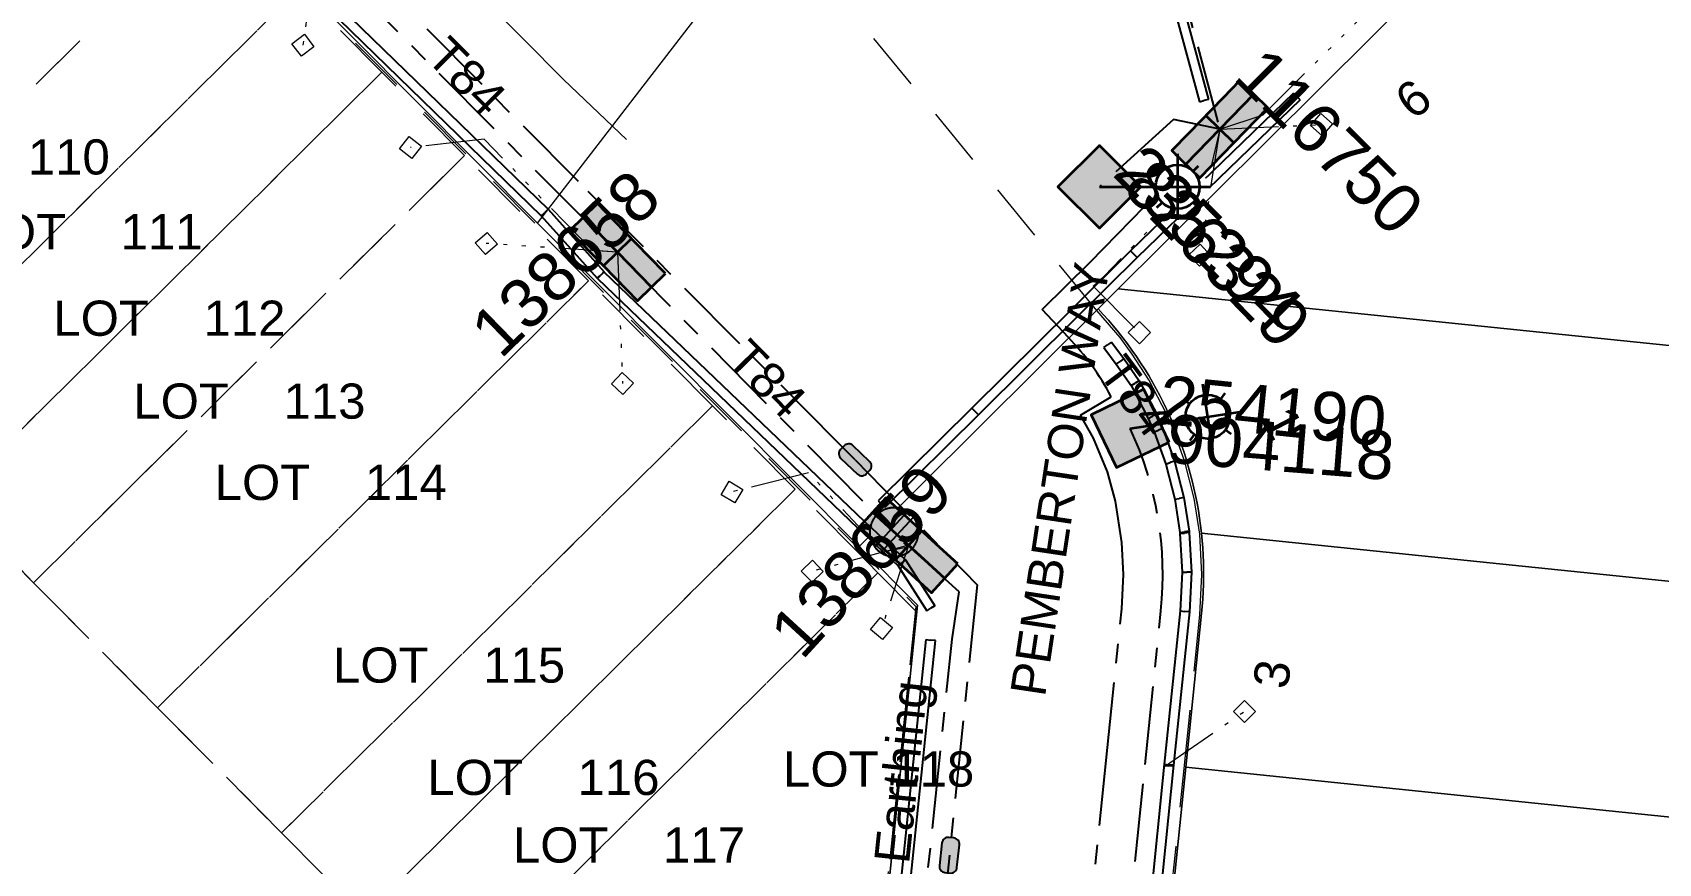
# Model space of a CAD drawing. Header units: metres. Extents: x 293418 to 294566, y 6233478 to 6234177.
# Drawn here: x 293992.7 to 294075.9, y 6233845.5 to 6233888 of the extents above; entities that cross this region are included whole.
import ezdxf
from ezdxf.enums import TextEntityAlignment as Align

# ---------------------------------------------------------------- set-up
doc = ezdxf.new("R2010")
doc.units = ezdxf.units.M
for name, pattern in [('Cable Exist UG', [7, 4, -1, 1, -1]), ('Dash', [5, 3, -2]), ('PHANTOMX2', [6.6, 3, -0.75, 0.2, -0.75, 0.2, -0.75, 0.2, -0.75])]:
    doc.linetypes.add(name, pattern=pattern)
doc.layers.get('0').update_dxf_attribs({"color": 6})
doc.layers.add('_User Miscellaneous3_Roads', color=7, linetype='Continuous', lineweight=13, transparency=0.5)
for name, color, linetype, lineweight in [('_User_LV_Exist', 5, 'Continuous', 35), ('Cadastre Developer_SP_EXT', 98, 'Continuous', 15), ('Cadastre Land Parcels_SP_EXT', 118, 'Continuous', 15), ('Cadastre Roads_SP_EXT', 218, 'Continuous', 15), ('Mains_HV_EXT', 13, 'Continuous', 25), ('Mains_LV_EXT', 163, 'Continuous', 25), ('Mains_LV_SL_EXT', 135, 'Continuous', 25), ('Services_SP_EXT', 42, 'PHANTOMX2', 20)]:
    doc.layers.add(name, color=color, linetype=linetype, lineweight=lineweight)
for name, color, linetype in [('Duct_SP_EXT', 30, 'Continuous'), ('Equip_HV_EXT', 7, 'Continuous'), ('Equip_LV_EXT', 7, 'Continuous'), ('Equip_SP_SL_EXT', 7, 'Continuous'), ('SupportsUG_SP_LV_EXT', 7, 'Continuous'), ('SupportsUG_SP_LV_SL_EXT', 7, 'Continuous'), ('UG_Details_SP_MISC', 7, 'Continuous')]:
    doc.layers.add(name, color=color, linetype=linetype)
doc.layers.add('Features_HIDE', color=1, linetype='Continuous', plot=False)
doc.styles.add('COLUMN_LABEL', font='arial.ttf', dxfattribs={"height": 2})
doc.styles.add('iecARIAL', font='arial.ttf', dxfattribs={"height": 2})
doc.styles.add('POLE_LABEL', font='arial.ttf', dxfattribs={"height": 2})
doc.styles.add('SL_LABEL', font='arial.ttf', dxfattribs={"height": 2})
doc.styles.get("Standard").update_dxf_attribs({"font": 'arial.ttf'})

# ---------------------------------------------------------------- blocks, each defined once
blk = doc.blocks.new('SL_LANTERN_EXT')
at = {"flags": 9}
for tag, p in [('LRATECODE', (-7.4, 0)), ('LOUTREACHVOCAB', (-7.2, 0)), ('LOUTREACH', (-7, 0)), ('LANTNUMBER', (-6.6, 0)), ('LNEW', (-6.4, 0)), ('LMASTVOCAB', (-6.2, 0)), ('LMAST', (-6, 0)), ('LLAMPVOCAB', (-5.8, 0)), ('LLAMP', (-5.6, 0)), ('LEXIST', (-5.4, 0)), ('LCHARGE3PERCENT', (-5.2, 0)), ('LCHARGE3', (-5, 0)), ('LCHARGE2PERCENT', (-4.8, 0)), ('LCHARGE2', (-4.6, 0)), ('LCHARGE1PERCENT', (-4.4, 0)), ('LCHARGE1', (-4.2, 0)), ('LCATEGORY', (-4, 0)), ('LBRACKETVOCAB', (-3.8, 0)), ('LBRACKET', (-3.6, 0)), ('LKINGHEIGHT', (-3.4, 0)), ('CREPLACE', (-3.2, 0)), ('CREMOVE', (-3, 0)), ('CNUMBER', (-2.8, 0)), ('CNEW', (-2.6, 0)), ('CEXIST', (-2.4, 0)), ('USAGE', (-2.2, 0)), ('STATE', (-2, 0)), ('OWNED_BY', (-1.8, 0)), ('ORIENTATION', (-1.6, 0)), ('OPERATING_VOLTAGE', (-1.4, 0)), ('NO_PHASES', (-1.2, 0)), ('LANTERN_TYPE', (-1, 0)), ('LANTERN_PURPOSE', (-0.8, 0)), ('CONTROL_TYPE', (-0.6, 0)), ('CONSTRUCTED_VOLTAGE', (-0.4, 0))]:
    blk.add_attdef(tag, text='', height=0.001, rotation=270, dxfattribs=at).set_placement(p, align=Align.MIDDLE_LEFT)
at = {"style": 'SL_LABEL', "flags": 9}
blk.add_attdef('STREET_CODE', text='', height=0.001, rotation=270, dxfattribs=at).set_placement((0.001, 0), align=Align.MIDDLE_LEFT)
at = {"flags": 1}
blk.add_attdef('Z', (0, 0), '', height=0.001, rotation=270, dxfattribs=at)
at = {"width": 0.9}
blk.add_attdef('LNUMBER', text='', height=1, dxfattribs=at).set_placement((7, -1), align=Align.MIDDLE_LEFT)
at = {"flags": 9}
for tag, p in [('LREMOVE', (0, -7.6)), ('LREPLACE', (0, -7.8)), ('LTYPE', (0, -8)), ('LTYPEVOCAB', (0, -8.2)), ('LEGEND', (0, -8.4)), ('SUBURB', (0, -8.6)), ('STREETNAME', (0, -8.8)), ('LOCATION', (0, -9)), ('NOTES', (0, -9.2)), ('MAINTAINED_BY', (0, -9.863))]:
    blk.add_attdef(tag, text='', height=0.001, dxfattribs=at).set_placement(p, align=Align.MIDDLE_LEFT)
blk.add_attdef('OPERATED_BY', (0, -9.607), '', height=0.001, dxfattribs=at)
at = {"layer": 'Features_HIDE', "width": 0.9}
blk.add_attdef('ASSET_NUM', text='', height=1, dxfattribs=at).set_placement((7, 1), align=Align.MIDDLE_LEFT)
blk.add_wipeout([(5.688, 0), (5.061, -1.061), (4, -1.688), (2.939, -1.061), (2.313, 0), (2.939, 1.061), (4, 1.687), (5.061, 1.061)])
for p, q in [((4, 1.687), (4, 0)), ((2.939, 1.061), (3.205, 0.795)), ((5.061, 1.061), (4.795, 0.795)), ((0, 0), (4, 0)), ((2.939, -1.061), (3.205, -0.795)), ((4, 0), (5.688, 0)), ((4, 0), (4, -1.688)), ((5.061, -1.061), (4.795, -0.795))]:
    blk.add_line(p, q)
blk.add_circle((4, 0), 1.125)
blk = doc.blocks.new('CCP_EXT')
at = {"flags": 9}
for tag, p in [('USAGE', (0, -1.2)), ('LEGEND', (0, -1.4)), ('LIFE_SUPPORT', (0, -1.6)), ('STATE', (0, -1.8)), ('NOTES', (0, -2))]:
    blk.add_attdef(tag, text='', height=0.2, dxfattribs=at).set_placement(p, align=Align.MIDDLE_LEFT)
blk.add_wipeout([(0, 0.566), (0.566, 0), (0, -0.566), (-0.566, 0)])
blk.add_lwpolyline([(-0.566, 0), (0, 0.566), (0.566, 0), (0, -0.566), (-0.566, 0)])
at = {"flags": 1}
blk.add_attdef('Z', (0, 0), '', height=0.2, dxfattribs=at)
at = {"flags": 9}
for tag, p in [('CCP_TYPE', (0, 0)), ('OPERATING_VOLTAGE', (0, -0.6)), ('ORIENTATION', (0, -0.8)), ('CONSTRUCTED_VOLTAGE', (0, -0.2)), ('NO_PHASES', (0, -0.4)), ('OWNED_BY', (0, -1))]:
    blk.add_attdef(tag, text='', height=0.2, dxfattribs=at).set_placement(p, align=Align.MIDDLE_LEFT)
blk = doc.blocks.new('HV_STJ_EXT')
h = blk.add_hatch(color=256)
edge = h.paths.add_edge_path()
edge.add_ellipse((-0.586, 0.131), major_axis=(0.226, 0.226), ratio=1, start_angle=44.99996, end_angle=135)
edge.add_line((-0.906, 0.131), (-0.906, -0.131))
edge.add_ellipse((-0.586, -0.131), major_axis=(0.226, 0.226), ratio=1, start_angle=134.99996, end_angle=225)
edge.add_line((-0.586, -0.451), (0.586, -0.451))
edge.add_ellipse((0.586, -0.131), major_axis=(-0.226, 0.226), ratio=1, start_angle=134.99996, end_angle=225)
edge.add_line((0.906, -0.131), (0.906, 0.131))
edge.add_ellipse((0.586, 0.131), major_axis=(-0.226, 0.226), ratio=1, start_angle=224.99996, end_angle=315)
edge.add_line((0.586, 0.451), (-0.586, 0.451))
blk.add_lwpolyline([(-0.906, 0.131), (-0.906, -0.131, 0.414214), (-0.586, -0.451), (0.586, -0.451, 0.414214), (0.906, -0.131), (0.906, 0.131, 0.414214), (0.586, 0.451), (-0.586, 0.451, 0.414214)], format="xyb", close=True)
for tag, flags, p in [('ORIENTATION', 9, (1.5, 0)), ('Z', 1, (1.5, -0.8)), ('USAGE', 9, (1.5, -0.2)), ('LEGEND', 9, (1.5, -0.4)), ('NOTES', 9, (1.5, -0.6))]:
    blk.add_attdef(tag, text='', height=0.2, dxfattribs=dict(flags=flags)).set_placement(p, align=Align.MIDDLE_LEFT)
blk = doc.blocks.new('LV_UG_LINKS_CLOSED_EXT')
at = {"layer": 'Equip_LV_EXT'}
for tag, flags, p in [('ACTUAL_STATUS', 9, (3, -2)), ('CONSTRUCTED_VOLTAGE', 9, (3, -2.2)), ('NO_PHASES', 9, (3, -2.4)), ('OPERATING_VOLTAGE', 9, (3, -2.6)), ('ORIENTATION', 9, (3, -2.8)), ('STATE', 9, (3, -3)), ('SWITCH_TYPE', 9, (3, -3.2)), ('USAGE', 9, (3, -3.4)), ('OWNED_BY', 9, (3, -3.8)), ('OPERATED_BY', 9, (3, -4)), ('NOTES', 9, (3, -3.6)), ('MAINTAINED_BY', 9, (3, -4.2)), ('TYPE', 9, (3, -4.6)), ('Z', 1, (3, -4.8)), ('NUMBER_OF_PHASES', 9, (3, -4.4))]:
    blk.add_attdef(tag, text='', height=0.2, dxfattribs=dict(at, flags=flags)).set_placement(p, align=Align.MIDDLE_LEFT)
blk.add_wipeout([(4, 1.25), (3.969, 1.25), (3.939, 1.248), (3.908, 1.247), (3.877, 1.244), (3.847, 1.241), (3.817, 1.236), (3.786, 1.232), (3.756, 1.226), (3.726, 1.22), (3.696, 1.213), (3.667, 1.205), (3.637, 1.196), (3.608, 1.187), (3.579, 1.177), (3.55, 1.166), (3.522, 1.155), (3.493, 1.143), (3.466, 1.13), (3.438, 1.117), (3.411, 1.102), (3.384, 1.088), (3.357, 1.072), (3.331, 1.056), (3.306, 1.039), (3.28, 1.022), (3.255, 1.004), (3.231, 0.985), (3.207, 0.966), (3.184, 0.947), (3.161, 0.926), (3.138, 0.905), (3.116, 0.884), (3.095, 0.862), (3.074, 0.839), (3.053, 0.816), (3.034, 0.793), (3.015, 0.769), (2.996, 0.745), (2.978, 0.72), (2.961, 0.694), (2.944, 0.669), (2.928, 0.643), (2.912, 0.616), (2.898, 0.589), (2.883, 0.562), (2.87, 0.534), (2.857, 0.507), (2.845, 0.478), (2.834, 0.45), (2.823, 0.421), (2.813, 0.392), (2.804, 0.363), (2.795, 0.333), (2.787, 0.304), (2.78, 0.274), (2.774, 0.244), (2.768, 0.214), (2.764, 0.183), (2.759, 0.153), (2.756, 0.123), (2.753, 0.092), (2.752, 0.061), (2.75, 0.031), (2.75, 0), (2.75, -0.031), (2.752, -0.061), (2.753, -0.092), (2.756, -0.123), (2.759, -0.153), (2.764, -0.183), (2.768, -0.214), (2.774, -0.244), (2.78, -0.274), (2.787, -0.304), (2.795, -0.333), (2.804, -0.363), (2.813, -0.392), (2.823, -0.421), (2.834, -0.45), (2.845, -0.478), (2.857, -0.507), (2.87, -0.534), (2.883, -0.562), (2.898, -0.589), (2.912, -0.616), (2.928, -0.643), (2.944, -0.669), (2.961, -0.694), (2.978, -0.72), (2.996, -0.745), (3.015, -0.769), (3.034, -0.793), (3.053, -0.816), (3.074, -0.839), (3.095, -0.862), (3.116, -0.884), (3.138, -0.905), (3.161, -0.926), (3.184, -0.947), (3.207, -0.966), (3.231, -0.985), (3.255, -1.004), (3.28, -1.022), (3.306, -1.039), (3.331, -1.056), (3.357, -1.072), (3.384, -1.088), (3.411, -1.102), (3.438, -1.117), (3.466, -1.13), (3.493, -1.143), (3.522, -1.155), (3.55, -1.166), (3.579, -1.177), (3.608, -1.187), (3.637, -1.196), (3.667, -1.205), (3.696, -1.213), (3.726, -1.22), (3.756, -1.226), (3.786, -1.232), (3.817, -1.236), (3.847, -1.241), (3.877, -1.244), (3.908, -1.247), (3.939, -1.248), (3.969, -1.25), (4, -1.25), (4.031, -1.25), (4.061, -1.248), (4.092, -1.247), (4.123, -1.244), (4.153, -1.241), (4.183, -1.236), (4.214, -1.232), (4.244, -1.226), (4.274, -1.22), (4.304, -1.213), (4.333, -1.205), (4.363, -1.196), (4.392, -1.187), (4.421, -1.177), (4.45, -1.166), (4.478, -1.155), (4.507, -1.143), (4.534, -1.13), (4.562, -1.117), (4.589, -1.102), (4.616, -1.088), (4.643, -1.072), (4.669, -1.056), (4.694, -1.039), (4.72, -1.022), (4.745, -1.004), (4.769, -0.985), (4.793, -0.966), (4.816, -0.947), (4.839, -0.926), (4.862, -0.905), (4.884, -0.884), (4.905, -0.862), (4.926, -0.839), (4.947, -0.816), (4.966, -0.793), (4.985, -0.769), (5.004, -0.745), (5.022, -0.72), (5.039, -0.694), (5.056, -0.669), (5.072, -0.643), (5.088, -0.616), (5.102, -0.589), (5.117, -0.562), (5.13, -0.534), (5.143, -0.507), (5.155, -0.478), (5.166, -0.45), (5.177, -0.421), (5.187, -0.392), (5.196, -0.363), (5.205, -0.333), (5.213, -0.304), (5.22, -0.274), (5.226, -0.244), (5.232, -0.214), (5.236, -0.183), (5.241, -0.153), (5.244, -0.123), (5.247, -0.092), (5.248, -0.061), (5.25, -0.031), (5.25, 0), (5.25, 0.031), (5.248, 0.061), (5.247, 0.092), (5.244, 0.123), (5.241, 0.153), (5.236, 0.183), (5.232, 0.214), (5.226, 0.244), (5.22, 0.274), (5.213, 0.304), (5.205, 0.333), (5.196, 0.363), (5.187, 0.392), (5.177, 0.421), (5.166, 0.45), (5.155, 0.478), (5.143, 0.507), (5.13, 0.534), (5.117, 0.562), (5.102, 0.589), (5.088, 0.616), (5.072, 0.643), (5.056, 0.669), (5.039, 0.694), (5.022, 0.72), (5.004, 0.745), (4.985, 0.769), (4.966, 0.793), (4.947, 0.816), (4.926, 0.839), (4.905, 0.862), (4.884, 0.884), (4.862, 0.905), (4.839, 0.926), (4.816, 0.947), (4.793, 0.966), (4.769, 0.985), (4.745, 1.004), (4.72, 1.022), (4.694, 1.039), (4.669, 1.056), (4.643, 1.072), (4.616, 1.088), (4.589, 1.102), (4.562, 1.117), (4.534, 1.13), (4.507, 1.143), (4.478, 1.155), (4.45, 1.166), (4.421, 1.177), (4.392, 1.187), (4.363, 1.196), (4.333, 1.205), (4.304, 1.213), (4.274, 1.22), (4.244, 1.226), (4.214, 1.232), (4.183, 1.236), (4.153, 1.241), (4.123, 1.244), (4.092, 1.247), (4.061, 1.248), (4.031, 1.25)]).dxf.layer = 'Equip_LV_EXT'
for p, q in [((3.792, 1.232), (3.792, -1.232)), ((4.208, 1.232), (4.208, -1.232))]:
    blk.add_line(p, q, dxfattribs=at)
at = {"layer": 'Equip_LV_EXT', "flags": 128}
blk.add_lwpolyline([(4, 1.25), (3.969, 1.25), (3.939, 1.248), (3.908, 1.247), (3.877, 1.244), (3.847, 1.241), (3.817, 1.236), (3.786, 1.232), (3.756, 1.226), (3.726, 1.22), (3.696, 1.213), (3.667, 1.205), (3.637, 1.196), (3.608, 1.187), (3.579, 1.177), (3.55, 1.166), (3.522, 1.155), (3.493, 1.143), (3.466, 1.13), (3.438, 1.117), (3.411, 1.102), (3.384, 1.088), (3.357, 1.072), (3.331, 1.056), (3.306, 1.039), (3.28, 1.022), (3.255, 1.004), (3.231, 0.985), (3.207, 0.966), (3.184, 0.947), (3.161, 0.926), (3.138, 0.905), (3.116, 0.884), (3.095, 0.862), (3.074, 0.839), (3.053, 0.816), (3.034, 0.793), (3.015, 0.769), (2.996, 0.745), (2.978, 0.72), (2.961, 0.694), (2.944, 0.669), (2.928, 0.643), (2.912, 0.616), (2.898, 0.589), (2.883, 0.562), (2.87, 0.534), (2.857, 0.507), (2.845, 0.478), (2.834, 0.45), (2.823, 0.421), (2.813, 0.392), (2.804, 0.363), (2.795, 0.333), (2.787, 0.304), (2.78, 0.274), (2.774, 0.244), (2.768, 0.214), (2.764, 0.183), (2.759, 0.153), (2.756, 0.123), (2.753, 0.092), (2.752, 0.061), (2.75, 0.031), (2.75, 0), (2.75, -0.031), (2.752, -0.061), (2.753, -0.092), (2.756, -0.123), (2.759, -0.153), (2.764, -0.183), (2.768, -0.214), (2.774, -0.244), (2.78, -0.274), (2.787, -0.304), (2.795, -0.333), (2.804, -0.363), (2.813, -0.392), (2.823, -0.421), (2.834, -0.45), (2.845, -0.478), (2.857, -0.507), (2.87, -0.534), (2.883, -0.562), (2.898, -0.589), (2.912, -0.616), (2.928, -0.643), (2.944, -0.669), (2.961, -0.694), (2.978, -0.72), (2.996, -0.745), (3.015, -0.769), (3.034, -0.793), (3.053, -0.816), (3.074, -0.839), (3.095, -0.862), (3.116, -0.884), (3.138, -0.905), (3.161, -0.926), (3.184, -0.947), (3.207, -0.966), (3.231, -0.985), (3.255, -1.004), (3.28, -1.022), (3.306, -1.039), (3.331, -1.056), (3.357, -1.072), (3.384, -1.088), (3.411, -1.102), (3.438, -1.117), (3.466, -1.13), (3.493, -1.143), (3.522, -1.155), (3.55, -1.166), (3.579, -1.177), (3.608, -1.187), (3.637, -1.196), (3.667, -1.205), (3.696, -1.213), (3.726, -1.22), (3.756, -1.226), (3.786, -1.232), (3.817, -1.236), (3.847, -1.241), (3.877, -1.244), (3.908, -1.247), (3.939, -1.248), (3.969, -1.25), (4, -1.25), (4.031, -1.25), (4.061, -1.248), (4.092, -1.247), (4.123, -1.244), (4.153, -1.241), (4.183, -1.236), (4.214, -1.232), (4.244, -1.226), (4.274, -1.22), (4.304, -1.213), (4.333, -1.205), (4.363, -1.196), (4.392, -1.187), (4.421, -1.177), (4.45, -1.166), (4.478, -1.155), (4.507, -1.143), (4.534, -1.13), (4.562, -1.117), (4.589, -1.102), (4.616, -1.088), (4.643, -1.072), (4.669, -1.056), (4.694, -1.039), (4.72, -1.022), (4.745, -1.004), (4.769, -0.985), (4.793, -0.966), (4.816, -0.947), (4.839, -0.926), (4.862, -0.905), (4.884, -0.884), (4.905, -0.862), (4.926, -0.839), (4.947, -0.816), (4.966, -0.793), (4.985, -0.769), (5.004, -0.745), (5.022, -0.72), (5.039, -0.694), (5.056, -0.669), (5.072, -0.643), (5.088, -0.616), (5.102, -0.589), (5.117, -0.562), (5.13, -0.534), (5.143, -0.507), (5.155, -0.478), (5.166, -0.45), (5.177, -0.421), (5.187, -0.392), (5.196, -0.363), (5.205, -0.333), (5.213, -0.304), (5.22, -0.274), (5.226, -0.244), (5.232, -0.214), (5.236, -0.183), (5.241, -0.153), (5.244, -0.123), (5.247, -0.092), (5.248, -0.061), (5.25, -0.031), (5.25, 0), (5.25, 0.031), (5.248, 0.061), (5.247, 0.092), (5.244, 0.123), (5.241, 0.153), (5.236, 0.183), (5.232, 0.214), (5.226, 0.244), (5.22, 0.274), (5.213, 0.304), (5.205, 0.333), (5.196, 0.363), (5.187, 0.392), (5.177, 0.421), (5.166, 0.45), (5.155, 0.478), (5.143, 0.507), (5.13, 0.534), (5.117, 0.562), (5.102, 0.589), (5.088, 0.616), (5.072, 0.643), (5.056, 0.669), (5.039, 0.694), (5.022, 0.72), (5.004, 0.745), (4.985, 0.769), (4.966, 0.793), (4.947, 0.816), (4.926, 0.839), (4.905, 0.862), (4.884, 0.884), (4.862, 0.905), (4.839, 0.926), (4.816, 0.947), (4.793, 0.966), (4.769, 0.985), (4.745, 1.004), (4.72, 1.022), (4.694, 1.039), (4.669, 1.056), (4.643, 1.072), (4.616, 1.088), (4.589, 1.102), (4.562, 1.117), (4.534, 1.13), (4.507, 1.143), (4.478, 1.155), (4.45, 1.166), (4.421, 1.177), (4.392, 1.187), (4.363, 1.196), (4.333, 1.205), (4.304, 1.213), (4.274, 1.22), (4.244, 1.226), (4.214, 1.232), (4.183, 1.236), (4.153, 1.241), (4.123, 1.244), (4.092, 1.247), (4.061, 1.248), (4.031, 1.25)], close=True, dxfattribs=at)
blk = doc.blocks.new('PILLAR_EXT')
blk.add_hatch(color=256).paths.add_polyline_path([(-2.5, 1), (-2.5, -1), (2.5, -1), (2.5, 1)])
for p, q in [((0, 1), (0, -1)), ((-2.5, 0), (2.5, 0))]:
    blk.add_line(p, q)
at = {"ltscale": 10}
blk.add_line((2.5, 0), (-2.5, 0), dxfattribs=at)
blk.add_lwpolyline([(-2.5, -1), (-1.25, -1), (1.25, -1), (2.5, -1), (2.5, 1), (-2.5, 1)], close=True)
at = {"width": 0.9, "flags": 8}
blk.add_attdef('ASSET_NUM', text='', height=2, rotation=90, dxfattribs=at).set_placement((-2, 4), align=Align.MIDDLE_LEFT)
for tag, p, flags in [('OWNED_BY', (0, -0.2), 9), ('STATE', (0, -0.4), 9), ('SUPPORT_TYPE', (0, -0.6), 9), ('USAGE', (0, -0.8), 9), ('LEGEND', (0, -1), 9), ('STREETNAME', (0, -1.8), 9), ('LOCATION', (0, -1.2), 9), ('NOTES', (0, -1.4), 9), ('PARENT', (0, -1.6), 9), ('SUBURB', (0, -2), 1)]:
    blk.add_attdef(tag, p, '', height=0.2, dxfattribs=dict(flags=flags))
blk = doc.blocks.new('COLUMN_EXT')
blk.add_hatch(color=256).paths.add_polyline_path([(1.5, -1.5), (1.5, 1.5), (-1.5, 1.5), (-1.5, -1.5)])
blk.add_lwpolyline([(1.5, 1.5), (-1.5, 1.5), (-1.5, -1.5), (1.5, -1.5)], close=True)
at = {"flags": 9}
for tag, p in [('STREETNAME', (-1.813, 1.6)), ('SUBURB', (-1.813, 1.8)), ('NOTES', (-1.813, 2)), ('LOCATION', (-1.813, 1.4)), ('LEGEND', (-1.813, 1.2)), ('USAGE', (-1.813, 1)), ('STATE', (-1.813, 0.8)), ('COLUMN_TYPE', (-1.813, 0.4)), ('OWNED_BY', (-1.813, 0.6))]:
    blk.add_attdef(tag, text='', height=0.2, rotation=180, dxfattribs=at).set_placement(p, align=Align.MIDDLE_LEFT)
at = {"flags": 1}
blk.add_attdef('Z', (-1.813, 2.351), '', height=0.2, rotation=180, dxfattribs=at)
at = {"flags": 9}
for tag, style, p in [('STRUCTURE_PLANT_NUMBER', 'POLE_LABEL', (-1.813, -0.031)), ('STREET_CODE', 'COLUMN_LABEL', (-1.813, 0.2))]:
    blk.add_attdef(tag, text='', height=0.2, rotation=180, dxfattribs=dict(at, style=style)).set_placement(p, align=Align.MIDDLE_LEFT)
at = {"style": 'COLUMN_LABEL', "width": 0.9, "flags": 8}
blk.add_attdef('ASSET_NUM', text='', height=2, rotation=270, dxfattribs=at).set_placement((2, -4), align=Align.MIDDLE_LEFT)

msp = doc.modelspace()

# ---------------------------------------------------------------- linework, layer by layer
at = {"layer": '_User Miscellaneous3_Roads'}
for p, q in [((294015.684, 6233889.843, 107.181), (294019.91, 6233885.572, 107.236)), ((294019.91, 6233885.572, 107.236), (294023.113, 6233882.526, 107.27))]:
    msp.add_line(p, q, dxfattribs=at)
at = {"layer": 'Cadastre Developer_SP_EXT', "linetype": 'Dash'}
msp.add_lwpolyline([(294002.124, 6233894.505), (293998.844, 6233897.814), (293997.786, 6233898.881), (293974.452, 6233875.759), (293978.79, 6233871.383), (294002.124, 6233894.505)], close=True, dxfattribs=at)
msp.add_lwpolyline([(294009.689, 6233842.763), (294005.456, 6233847.032), (293999.111, 6233853.437), (293992.763, 6233859.842), (293988.532, 6233864.112)], dxfattribs=at)
at = {"layer": 'Cadastre Land Parcels_SP_EXT', "linetype": 'Continuous'}
for points in [[(294035.822, 6233837.41), (294038.01, 6233858.685), (294035.024, 6233861.689), (294018.557, 6233878.245), (294018.557, 6233878.245), (293980.915, 6233916.09)], [(294092.735, 6233870.304), (294048.283, 6233874.878), (294047.252, 6233873.851), (294047.516, 6233873.565), (294047.776, 6233873.274), (294048.029, 6233872.979), (294048.277, 6233872.678), (294048.519, 6233872.372), (294048.754, 6233872.06), (294048.984, 6233871.746), (294049.207, 6233871.426), (294049.424, 6233871.102), (294049.634, 6233870.774), (294049.838, 6233870.442), (294050.035, 6233870.106), (294050.226, 6233869.766), (294050.41, 6233869.422), (294050.586, 6233869.074), (294050.756, 6233868.724), (294050.92, 6233868.37), (294051.076, 6233868.013), (294051.225, 6233867.652), (294051.367, 6233867.289), (294051.502, 6233866.924), (294051.629, 6233866.555), (294051.749, 6233866.184), (294051.862, 6233865.811), (294051.967, 6233865.436), (294052.065, 6233865.058), (294052.155, 6233864.679), (294052.238, 6233864.299), (294052.314, 6233863.916), (294052.382, 6233863.533), (294052.442, 6233863.148), (294052.495, 6233862.761), (294052.539, 6233862.374), (294091.506, 6233858.366)]]:
    msp.add_lwpolyline(points, dxfattribs=at)
for points in [[(294092.936, 6233872.261), (294069.422, 6233895.902), (294050.48, 6233877.062), (294048.283, 6233874.878), (294092.735, 6233870.304), (294092.936, 6233872.261)], [(294091.506, 6233858.366), (294052.539, 6233862.374), (294052.576, 6233862.001), (294052.604, 6233861.628), (294052.627, 6233861.253), (294052.642, 6233860.878), (294052.65, 6233860.504), (294052.65, 6233860.129), (294052.644, 6233859.754), (294052.63, 6233859.379), (294052.609, 6233859.006), (294052.582, 6233858.631), (294052.547, 6233858.258), (294051.738, 6233850.394), (294090.278, 6233846.428), (294091.506, 6233858.366)], [(294090.278, 6233846.428), (294051.738, 6233850.394), (294050.51, 6233838.455), (294089.05, 6233834.489), (294090.278, 6233846.428)]]:
    msp.add_lwpolyline(points, close=True, dxfattribs=at)
at = {"layer": 'Duct_SP_EXT'}
for p, q in [((294048.912, 6233899.404), (294052.898, 6233884.577)), ((294048.448, 6233899.279), (294052.434, 6233884.452)), ((294052.434, 6233884.452), (294052.666, 6233884.514)), ((294052.898, 6233884.577), (294052.666, 6233884.514)), ((294057.256, 6233884.9), (294057.423, 6233884.727)), ((294057.59, 6233884.554), (294057.423, 6233884.727)), ((294018.749, 6233878.62), (294018.922, 6233878.787)), ((294018.749, 6233878.62), (294021.611, 6233875.426)), ((294019.095, 6233878.953), (294018.922, 6233878.787)), ((294019.095, 6233878.953), (294021.968, 6233875.747)), ((294048.911, 6233876.834), (294045.862, 6233873.808)), ((294048.911, 6233876.834), (294049.08, 6233876.664)), ((294048.913, 6233876.836), (294049.08, 6233876.664)), ((294049.247, 6233876.491), (294049.08, 6233876.664)), ((294049.249, 6233876.493), (294049.08, 6233876.664)), ((294021.611, 6233875.426), (294021.789, 6233875.586)), ((294021.623, 6233875.413), (294021.789, 6233875.586)), ((294021.956, 6233875.76), (294021.789, 6233875.586)), ((294021.968, 6233875.747), (294021.789, 6233875.586)), ((294045.862, 6233873.808), (294040.787, 6233868.769)), ((294045.862, 6233873.808), (294046.031, 6233873.637)), ((294045.862, 6233873.808), (294046.031, 6233873.637)), ((294046.2, 6233873.467), (294046.031, 6233873.637)), ((294046.2, 6233873.467), (294046.031, 6233873.637)), ((294046.2, 6233873.467), (294041.125, 6233868.429)), ((294047.546, 6233871.872), (294047.738, 6233872.016)), ((294047.546, 6233871.872), (294048.175, 6233871.031)), ((294047.93, 6233872.159), (294047.738, 6233872.016)), ((294048.175, 6233871.031), (294048.37, 6233871.171)), ((294048.175, 6233871.031), (294048.94, 6233869.931)), ((294048.565, 6233871.312), (294048.37, 6233871.171)), ((294048.565, 6233871.312), (294049.352, 6233870.18)), ((294049.352, 6233870.18), (294049.146, 6233870.055)), ((294049.352, 6233870.18), (294050.249, 6233868.461)), ((294048.94, 6233869.931), (294049.146, 6233870.055)), ((294048.94, 6233869.931), (294049.816, 6233868.253)), ((294040.787, 6233868.769), (294040.787, 6233868.77)), ((294040.787, 6233868.77), (294040.956, 6233868.599)), ((294040.787, 6233868.769), (294040.956, 6233868.599)), ((294041.125, 6233868.429), (294040.956, 6233868.599)), ((294041.125, 6233868.429), (294040.956, 6233868.599)), ((294041.125, 6233868.429), (294041.125, 6233868.429)), ((294049.816, 6233868.253), (294050.032, 6233868.357)), ((294049.816, 6233868.253), (294050.117, 6233867.565)), ((294050.249, 6233868.461), (294050.032, 6233868.357)), ((294050.249, 6233868.461), (294050.563, 6233867.742)), ((294050.563, 6233867.742), (294050.34, 6233867.653)), ((294050.563, 6233867.742), (294051.168, 6233866.056)), ((294050.117, 6233867.565), (294050.34, 6233867.653)), ((294050.117, 6233867.565), (294050.708, 6233865.915)), ((294051.168, 6233866.056), (294050.938, 6233865.985)), ((294051.168, 6233866.056), (294051.64, 6233864.205)), ((294050.708, 6233865.915), (294050.938, 6233865.985)), ((294050.708, 6233865.915), (294051.169, 6233864.109)), ((294051.169, 6233864.109), (294051.405, 6233864.157)), ((294051.169, 6233864.109), (294051.431, 6233862.414)), ((294051.64, 6233864.205), (294051.405, 6233864.157)), ((294051.64, 6233864.205), (294051.905, 6233862.487)), ((294051.431, 6233862.414), (294051.668, 6233862.45)), ((294051.431, 6233862.414), (294051.668, 6233862.45)), ((294051.431, 6233862.414), (294051.439, 6233862.358)), ((294051.439, 6233862.358), (294051.678, 6233862.383)), ((294051.439, 6233862.358), (294051.546, 6233860.387)), ((294051.905, 6233862.487), (294051.668, 6233862.45)), ((294051.905, 6233862.487), (294051.668, 6233862.45)), ((294051.917, 6233862.408), (294051.678, 6233862.383)), ((294051.905, 6233862.487), (294051.917, 6233862.408)), ((294051.917, 6233862.408), (294052.026, 6233860.387)), ((294051.546, 6233860.387), (294051.445, 6233858.394)), ((294051.546, 6233860.387), (294051.786, 6233860.387)), ((294052.026, 6233860.387), (294051.786, 6233860.387)), ((294052.026, 6233860.387), (294051.924, 6233858.357)), ((294038.49, 6233858.4), (294038.692, 6233858.529)), ((294038.894, 6233858.658), (294038.692, 6233858.529)), ((294051.445, 6233858.394), (294050.638, 6233850.55)), ((294051.924, 6233858.357), (294051.116, 6233850.501)), ((294051.445, 6233858.394), (294051.685, 6233858.375)), ((294051.924, 6233858.357), (294051.685, 6233858.375)), ((294038.441, 6233856.93), (294038.679, 6233856.905)), ((294038.918, 6233856.881), (294038.679, 6233856.905)), ((294050.638, 6233850.55), (294049.416, 6233838.673)), ((294051.116, 6233850.501), (294049.893, 6233838.624)), ((294050.638, 6233850.55), (294050.632, 6233850.491)), ((294050.632, 6233850.491), (294050.871, 6233850.467)), ((294050.638, 6233850.55), (294050.877, 6233850.525)), ((294050.638, 6233850.55), (294050.877, 6233850.525)), ((294051.11, 6233850.443), (294050.871, 6233850.467)), ((294051.116, 6233850.501), (294050.877, 6233850.525)), ((294051.116, 6233850.501), (294050.877, 6233850.525)), ((294051.116, 6233850.501), (294051.11, 6233850.443))]:
    msp.add_line(p, q, dxfattribs=at)
at = {"layer": 'Mains_HV_EXT', "linetype": 'Cable Exist UG'}
msp.add_lwpolyline([(294039.641, 6233845.89), (294039.086, 6233840.458), (294033.861, 6233840.91), (294032.606, 6233839.359)], dxfattribs=at)
at = {"layer": 'Mains_LV_EXT', "linetype": 'Cable Exist UG'}
msp.add_lwpolyline([(294048.714, 6233900.795), (294053.479, 6233883.054)], dxfattribs=at)
at = {"layer": 'Mains_LV_SL_EXT', "linetype": 'Cable Exist UG'}
msp.add_lwpolyline([(294053.479, 6233883.054), (294051.113, 6233883.552), (294051.113, 6233883.552), (294047.316, 6233880.105)], dxfattribs=at)
msp.add_lwpolyline([(294048.429, 6233838.606), (294049.658, 6233850.543), (294049.658, 6233850.543), (294050.467, 6233858.408), (294050.467, 6233858.408, 0.135754), (294048.891, 6233867.74)], format="xyb", dxfattribs=at)

# ---------------------------------------------------------------- block references
at = {"layer": 'Equip_HV_EXT'}
for p, rotation in [((294034.817, 6233866.129), 316.4679257785077), ((294039.641, 6233845.89), 83.66202153778971)]:
    msp.add_blockref('HV_STJ_EXT', p, dxfattribs=dict(at, rotation=rotation))

# ---------------------------------------------------------------- texts
at = {"layer": 'Cadastre Developer_SP_EXT'}
for s, p in [('LOT    110', (293984.784, 6233880.734)), ('LOT    111', (293989.536, 6233876.905)), ('LOT    112', (293993.776, 6233872.479)), ('LOT    113', (293997.871, 6233868.236)), ('LOT    114', (294002.034, 6233864.076)), ('LOT    115', (294008.091, 6233854.724)), ('LOT 118', (294031.127, 6233849.404)), ('LOT    116', (294012.921, 6233848.975)), ('LOT    117', (294017.299, 6233845.516))]:
    msp.add_text(s, height=1.8, dxfattribs=at).set_placement(p)
at = {"layer": 'Cadastre Roads_SP_EXT'}
msp.add_text('PEMBERTON WAY', height=1.8, rotation=81.46963, dxfattribs=at).set_placement((294044.526, 6233853.951))
at = {"layer": 'Features_HIDE'}
for s, rotation, p in [('6', 38.41074, (294063.386, 6233883.474)), ('1', 297.57456, (294055.555, 6233868.209)), ('3', 81.46462, (294056.937, 6233854.342))]:
    msp.add_text(s, height=1.8, rotation=rotation, dxfattribs=at).set_placement(p)
at = {"layer": 'Mains_HV_EXT'}
msp.add_text('HV Earthing', height=1.8, rotation=84.01651, dxfattribs=at).set_placement((294037.132, 6233841.237))
at = {"layer": 'Mains_LV_EXT'}
for rotation, p in [(314.82292, (294012.768, 6233886.662)), (314.67103, (294028.131, 6233871.174)), (306.68956, (294047.201, 6233870.598))]:
    msp.add_text('T84', height=1.8, rotation=rotation, dxfattribs=at).set_placement(p)

# ---------------------------------------------------------------- next in the draw order: block references
at = {"layer": 'Services_SP_EXT'}
for p, rotation in [((294006.546, 6233887.352), 82.10829758092233), ((294058.683, 6233883.285), 183.7439094316707), ((294012.056, 6233882.114), 6.469819953401599), ((294015.936, 6233877.208), 356.1930707021244), ((294052.458, 6233876.602), 87.74390928111973), ((294022.907, 6233870.038), 92.19307055040663), ((294028.511, 6233864.481), 14.16705550818977), ((294032.619, 6233860.426), 359.4792053117333), ((294036.168, 6233857.495), 95.479205451782)]:
    msp.add_blockref('CCP_EXT', p, dxfattribs=dict(at, rotation=rotation))
for p in [(294049.36, 6233872.641), (294054.737, 6233853.25)]:
    msp.add_blockref('CCP_EXT', p, dxfattribs=at)

# ---------------------------------------------------------------- next in the draw order: linework, layer by layer
at = {"layer": 'Cadastre Developer_SP_EXT', "linetype": 'Dash'}
for points in [[(293973.988, 6233922.915), (294037.924, 6233858.629), (294035.734, 6233837.355)], [(294050.419, 6233838.401), (294051.647, 6233850.338), (294052.457, 6233858.203), (294052.56, 6233860.261), (294052.449, 6233862.32), (294052.167, 6233864.15), (294051.687, 6233866.034), (294051.072, 6233867.748), (294050.748, 6233868.489), (294049.839, 6233870.23), (294049, 6233871.538), (294048.374, 6233872.385), (294047.184, 6233873.77), (294030.607, 6233893.985)]]:
    msp.add_lwpolyline(points, dxfattribs=at)
for points in [[(294006.359, 6233890.238), (294002.124, 6233894.505), (293978.79, 6233871.383), (293983.021, 6233867.113), (293984.301, 6233868.381), (294006.359, 6233890.238)], [(294006.359, 6233890.238), (293984.301, 6233868.381), (293988.532, 6233864.112), (293988.889, 6233864.464), (294010.59, 6233885.97), (294006.359, 6233890.238)], [(294010.59, 6233885.97), (293988.532, 6233864.112), (293992.763, 6233859.842), (293997.389, 6233864.426), (293997.78, 6233864.813), (294014.821, 6233881.701), (294010.59, 6233885.97)], [(294014.821, 6233881.701), (293992.763, 6233859.842), (293999.111, 6233853.437), (294021.169, 6233875.296), (294014.821, 6233881.701)], [(294027.516, 6233868.892), (294021.169, 6233875.296), (293999.111, 6233853.437), (294005.456, 6233847.032), (294027.516, 6233868.892)], [(294031.748, 6233864.623), (294027.516, 6233868.892), (294005.456, 6233847.032), (294009.688, 6233842.763), (294010.044, 6233843.116), (294031.748, 6233864.623)], [(294035.977, 6233860.351), (294034.944, 6233861.399), (294031.748, 6233864.623), (294009.867, 6233842.939), (294009.689, 6233842.763), (294013.919, 6233838.493), (294035.977, 6233860.351)], [(294035.98, 6233860.354), (294013.919, 6233838.493), (294015.02, 6233837.382), (294020.013, 6233836.386), (294022.603, 6233835.921), (294025.266, 6233835.474), (294027.881, 6233835.067), (294032.392, 6233834.441), (294035.692, 6233837.099), (294037.923, 6233858.377), (294035.98, 6233860.354)]]:
    msp.add_lwpolyline(points, close=True, dxfattribs=at)
at = {"layer": 'Cadastre Roads_SP_EXT', "linetype": 'Continuous'}
msp.add_lwpolyline([(294030.868, 6233894.232), (294011.586, 6233913.619), (293992.304, 6233933.007), (293980.915, 6233916.09), (294018.557, 6233878.245), (294030.868, 6233894.232)], close=True, dxfattribs=at)
msp.add_lwpolyline([(294050.51, 6233838.455), (294051.738, 6233850.394), (294052.547, 6233858.258), (294052.582, 6233858.631), (294052.61, 6233859.006), (294052.63, 6233859.379), (294052.644, 6233859.754), (294052.65, 6233860.129), (294052.65, 6233860.504), (294052.642, 6233860.878), (294052.627, 6233861.253), (294052.605, 6233861.628), (294052.576, 6233862.001), (294052.539, 6233862.374), (294052.495, 6233862.761), (294052.442, 6233863.148), (294052.382, 6233863.532), (294052.314, 6233863.916), (294052.238, 6233864.299), (294052.155, 6233864.679), (294052.065, 6233865.058), (294051.967, 6233865.436), (294051.862, 6233865.811), (294051.749, 6233866.184), (294051.629, 6233866.555), (294051.502, 6233866.924), (294051.367, 6233867.289), (294051.225, 6233867.652), (294051.076, 6233868.013), (294050.92, 6233868.37), (294050.756, 6233868.724), (294050.586, 6233869.074), (294050.41, 6233869.422), (294050.226, 6233869.766), (294050.035, 6233870.106), (294049.838, 6233870.442), (294049.634, 6233870.773), (294049.424, 6233871.102), (294049.207, 6233871.426), (294048.984, 6233871.746), (294048.754, 6233872.06), (294048.519, 6233872.371), (294048.277, 6233872.678), (294048.029, 6233872.979), (294047.776, 6233873.274), (294047.516, 6233873.565), (294047.252, 6233873.851), (294035.024, 6233861.689), (294038.01, 6233858.685), (294035.822, 6233837.41)], dxfattribs=at)
at = {"layer": 'Duct_SP_EXT'}
for p, q in [((294002.382, 6233894.531), (294018.749, 6233878.62)), ((294002.717, 6233894.876), (294019.095, 6233878.953)), ((294057.256, 6233884.9), (294048.913, 6233876.836)), ((294057.59, 6233884.554), (294049.247, 6233876.491)), ((294049.249, 6233876.493), (294046.2, 6233873.467)), ((294047.93, 6233872.159), (294048.565, 6233871.312)), ((294036.442, 6233837.498), (294038.441, 6233856.93)), ((294036.92, 6233837.448), (294038.918, 6233856.881))]:
    msp.add_line(p, q, dxfattribs=at)
at = {"layer": 'Mains_HV_EXT', "linetype": 'Cable Exist UG'}
msp.add_lwpolyline([(294034.817, 6233866.129), (294034.052, 6233866.895), (294033.845, 6233867.108), (294033.845, 6233867.108), (294020.656, 6233880.37), (293983.025, 6233918.211), (293958.484, 6233942.889), (293941.093, 6233960.445), (293934.925, 6233953.83), (293933.708, 6233955.088)], dxfattribs=at)
at = {"layer": 'Mains_LV_EXT', "linetype": 'Cable Exist UG'}
msp.add_lwpolyline([(294003.638, 6233895.849), (294022.65, 6233876.72)], dxfattribs=at)
msp.add_lwpolyline([(294048.429, 6233838.606), (294046.608, 6233840.452), (294046.608, 6233840.452), (294047.668, 6233850.747), (294048.467, 6233858.509), (294048.555, 6233860.254), (294048.466, 6233861.905), (294048.14, 6233864.013), (294047.737, 6233865.515), (294047.019, 6233867.242), (294046.347, 6233868.422), (294047.918, 6233869.361), (294047.918, 6233869.361, 0.07019), (294045.728, 6233872.399), (294045.728, 6233872.399), (294044.384, 6233873.825), (294046.848, 6233876.242), (294053.48, 6233883.054)], format="xyb", dxfattribs=at)
at = {"layer": 'Services_SP_EXT'}
for points in [[(294053.48, 6233883.054), (294055.69, 6233883.787), (294068.679, 6233896.656), (294074.43, 6233897.091)], [(294003.636, 6233895.888), (294003.683, 6233894.724), (294007.09, 6233891.271), (294006.546, 6233887.352)], [(294053.479, 6233883.054), (294053.029, 6233881.158), (294053.029, 6233881.158), (294047.556, 6233875.537), (294046.999, 6233875.026), (294049.36, 6233872.641)], [(294053.48, 6233883.054), (294052.458, 6233876.602)], [(294053.48, 6233883.054), (294058.683, 6233883.285)], [(294022.609, 6233876.763), (294021.368, 6233876.846), (294015.819, 6233882.541), (294012.056, 6233882.114)], [(294022.648, 6233876.76), (294015.936, 6233877.208)], [(294022.648, 6233876.76), (294022.907, 6233870.038)], [(294048.429, 6233838.606), (294049.529, 6233839.547), (294049.529, 6233839.547), (294050.652, 6233850.441), (294054.737, 6233853.25)]]:
    msp.add_lwpolyline(points, dxfattribs=at)
at = {"layer": 'UG_Details_SP_MISC', "const_width": 0.48, "flags": 128}
msp.add_lwpolyline([(293847.678, 6233878.252), (293860.183, 6233865.679), (293857.719, 6233863.228), (293873.378, 6233849.098, 0.133509), (294004.388, 6233782.803), (294029.413, 6233777.345)], format="xyb", dxfattribs=at)
msp.add_lwpolyline([(293847.678, 6233878.252), (293860.183, 6233865.679), (293857.719, 6233863.228), (293873.378, 6233849.098, 0.133509), (294004.388, 6233782.803), (294029.413, 6233777.345)], format="xyb", dxfattribs=at)

# ---------------------------------------------------------------- next in the draw order: block references
at = {"layer": '_User_LV_Exist'}
ref = msp.add_blockref('PILLAR_EXT', (294022.648, 6233876.76), dxfattribs=dict(at, rotation=134.1930706219479))
ref.add_attrib('ASSET_NUM', '138658', dxfattribs={"layer": '0', "height": 2.5, "rotation": 44.19307, "style": 'iecARIAL'}).set_placement((294024.148, 6233880.26), align=Align.MIDDLE_RIGHT)
at = {"layer": 'SupportsUG_SP_LV_EXT'}
ref = msp.add_blockref('PILLAR_EXT', (294053.479, 6233883.054), dxfattribs=dict(at, rotation=225.7439090092175))
ref.add_attrib('ASSET_NUM', '116750', dxfattribs={"layer": '0', "height": 2.5, "rotation": 315.10134, "style": 'iecARIAL'}).set_placement((294054.979, 6233886.554), align=Align.MIDDLE_LEFT)
ref = msp.add_blockref('PILLAR_EXT', (294022.648, 6233876.76), dxfattribs=dict(at, rotation=134.1930706219479))
ref.add_attrib('ASSET_NUM', '138658', dxfattribs={"layer": '0', "height": 2.5, "rotation": 44.19307, "style": 'iecARIAL'}).set_placement((294024.148, 6233880.26), align=Align.MIDDLE_RIGHT)

# ---------------------------------------------------------------- next in the draw order: block references
at = {"layer": 'Equip_LV_EXT', "rotation": 137.4792053722464}
msp.add_blockref('LV_UG_LINKS_CLOSED_EXT', (294039.758, 6233859.727), dxfattribs=at)
at = {"layer": 'Equip_SP_SL_EXT'}
ref = msp.add_blockref('SL_LANTERN_EXT', (294047.316, 6233880.104), dxfattribs=at)
ref.add_attrib('ASSET_NUM', '235294', dxfattribs={"layer": '0', "height": 2.5, "rotation": 314.74231, "style": 'iecARIAL'}).set_placement((294048.816, 6233881.604), align=Align.MIDDLE_LEFT)
ref = msp.add_blockref('SL_LANTERN_EXT', (294048.891, 6233867.74), dxfattribs=dict(at, rotation=8.518443539474807))
ref.add_attrib('ASSET_NUM', '254190', dxfattribs={"layer": '0', "height": 2.5, "rotation": 354.19137, "style": 'iecARIAL'}).set_placement((294050.391, 6233869.24), align=Align.MIDDLE_LEFT)

# ---------------------------------------------------------------- next in the draw order: linework, layer by layer
at = {"layer": 'Duct_SP_EXT'}
for p, q in [((294021.623, 6233875.413), (294034.958, 6233862.63)), ((294021.956, 6233875.76), (294035.29, 6233862.977)), ((294040.787, 6233868.77), (294035.998, 6233864.023)), ((294041.125, 6233868.429), (294036.336, 6233863.682)), ((294035.998, 6233864.023), (294036.167, 6233863.853)), ((294036.336, 6233863.682), (294036.167, 6233863.853)), ((294034.958, 6233862.63), (294035.124, 6233862.803)), ((294034.96, 6233862.628), (294035.124, 6233862.803)), ((294035.288, 6233862.979), (294035.124, 6233862.803)), ((294035.29, 6233862.977), (294035.124, 6233862.803)), ((294035.288, 6233862.979), (294037.394, 6233861.009)), ((294034.96, 6233862.628), (294037.022, 6233860.7)), ((294037.394, 6233861.009), (294037.208, 6233860.855)), ((294037.394, 6233861.009), (294038.894, 6233858.658)), ((294037.022, 6233860.7), (294037.208, 6233860.855)), ((294037.022, 6233860.7), (294038.49, 6233858.4))]:
    msp.add_line(p, q, dxfattribs=at)
at = {"layer": 'Mains_HV_EXT', "linetype": 'Cable Exist UG'}
msp.add_lwpolyline([(294034.817, 6233866.129), (294041.054, 6233859.737), (294039.641, 6233845.89)], dxfattribs=at)
at = {"layer": 'Mains_LV_EXT', "linetype": 'Cable Exist UG'}
for points in [[(294022.532, 6233876.838), (294037.522, 6233861.675)], [(294032.688, 6233839.275), (294034.133, 6233840.541), (294038.038, 6233840.292), (294038.038, 6233840.292), (294039.785, 6233856.956), (294040.146, 6233859.378), (294037.508, 6233861.744)]]:
    msp.add_lwpolyline(points, dxfattribs=at)
at = {"layer": 'Services_SP_EXT'}
for points in [[(294037.518, 6233861.664), (294036.227, 6233861.399), (294032.425, 6233865.47), (294028.429, 6233864.461)], [(294037.547, 6233861.755), (294032.619, 6233860.426)], [(294037.547, 6233861.755), (294036.15, 6233857.438)]]:
    msp.add_lwpolyline(points, dxfattribs=at)

# ---------------------------------------------------------------- next in the draw order: block references
at = {"layer": '_User_LV_Exist'}
ref = msp.add_blockref('PILLAR_EXT', (294037.547, 6233861.755), dxfattribs=dict(at, rotation=137.4792053722464))
ref.add_attrib('ASSET_NUM', '138659', dxfattribs={"layer": '0', "height": 2.5, "rotation": 47.47921, "style": 'iecARIAL'}).set_placement((294039.047, 6233865.255), align=Align.MIDDLE_RIGHT)
at = {"layer": 'SupportsUG_SP_LV_EXT'}
ref = msp.add_blockref('PILLAR_EXT', (294037.547, 6233861.755), dxfattribs=dict(at, rotation=137.4792053722464))
ref.add_attrib('ASSET_NUM', '138659', dxfattribs={"layer": '0', "height": 2.5, "rotation": 47.47921, "style": 'iecARIAL'}).set_placement((294039.047, 6233865.255), align=Align.MIDDLE_RIGHT)
at = {"layer": 'SupportsUG_SP_LV_SL_EXT'}
ref = msp.add_blockref('COLUMN_EXT', (294047.316, 6233880.105), dxfattribs=dict(at, rotation=314.8974477801664))
ref.add_attrib('ASSET_NUM', '826329', dxfattribs={"layer": '0', "height": 2.5, "rotation": 314.21849, "style": 'COLUMN_LABEL'}).set_placement((294049.316, 6233880.855), align=Align.MIDDLE_LEFT)
ref = msp.add_blockref('COLUMN_EXT', (294048.891, 6233867.74), dxfattribs=dict(at, rotation=295.7780133905616))
ref.add_attrib('ASSET_NUM', '904118', dxfattribs={"layer": '0', "height": 2.5, "rotation": 355.47175, "style": 'COLUMN_LABEL'}).set_placement((294050.891, 6233868.49), align=Align.TOP_LEFT)

# ---------------------------------------------------------------- next in the draw order: block references
at = {"layer": '_User_LV_Exist'}
ref = msp.add_blockref('SL_LANTERN_EXT', (294047.316, 6233880.104), dxfattribs=at)
ref.add_attrib('ASSET_NUM', '235294', dxfattribs={"layer": '0', "height": 2.5, "rotation": 314.74231, "style": 'iecARIAL'}).set_placement((294048.816, 6233881.604), align=Align.MIDDLE_LEFT)
ref = msp.add_blockref('SL_LANTERN_EXT', (294048.891, 6233867.74), dxfattribs=dict(at, rotation=8.518443539474807))
ref.add_attrib('ASSET_NUM', '254190', dxfattribs={"layer": '0', "height": 2.5, "rotation": 354.19137, "style": 'iecARIAL'}).set_placement((294050.391, 6233869.24), align=Align.MIDDLE_LEFT)

# ---------------------------------------------------------------- next in the draw order: block references
ref = msp.add_blockref('PILLAR_EXT', (294053.479, 6233883.054), dxfattribs=dict(at, rotation=225.7439090092175))
ref.add_attrib('ASSET_NUM', '116750', dxfattribs={"layer": '0', "height": 2.5, "rotation": 315.10134, "style": 'iecARIAL'}).set_placement((294054.979, 6233886.554), align=Align.MIDDLE_LEFT)
ref = msp.add_blockref('COLUMN_EXT', (294047.316, 6233880.105), dxfattribs=dict(at, rotation=314.8974477801664))
ref.add_attrib('ASSET_NUM', '826329', dxfattribs={"layer": '0', "height": 2.5, "rotation": 314.21849, "style": 'COLUMN_LABEL'}).set_placement((294049.316, 6233880.855), align=Align.MIDDLE_LEFT)
ref = msp.add_blockref('COLUMN_EXT', (294048.891, 6233867.74), dxfattribs=dict(at, rotation=295.7780133905616))
ref.add_attrib('ASSET_NUM', '904118', dxfattribs={"layer": '0', "height": 2.5, "rotation": 355.47175, "style": 'COLUMN_LABEL'}).set_placement((294050.891, 6233868.49), align=Align.TOP_LEFT)

doc.saveas('drawing.dxf')
